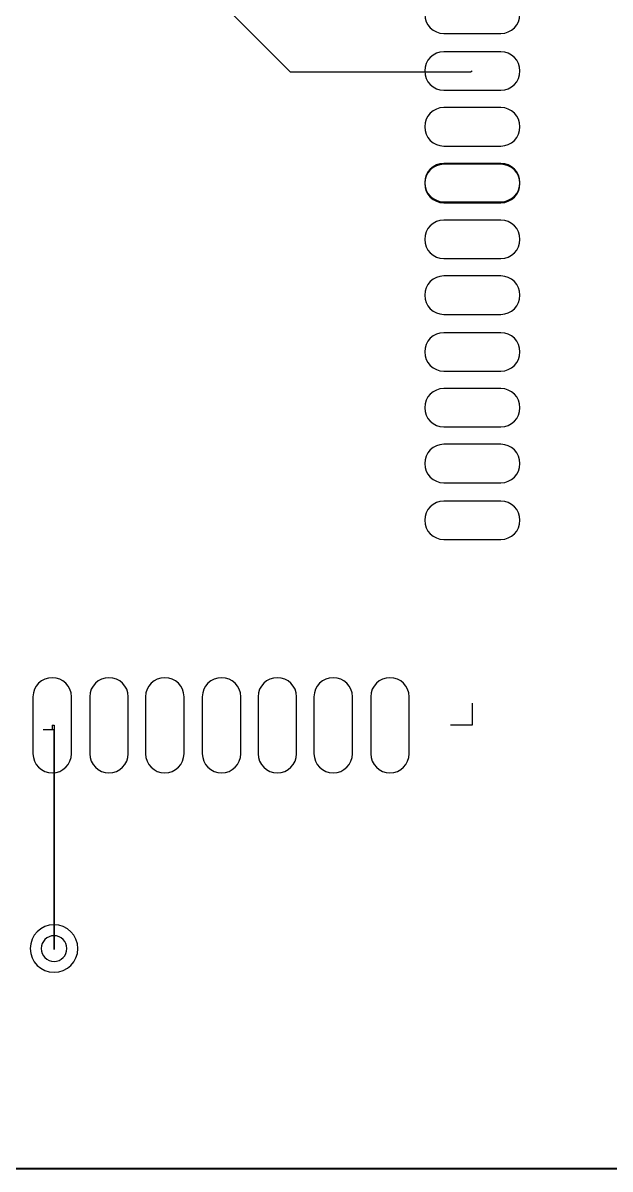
# Model space of a CAD drawing. Extents: x 82 to 212, y 79 to 137.
# Drawn here: x 159.82 to 173.39, y 78.68 to 105.19 of the extents above; entities that cross this region are included whole.
import ezdxf

# ---------------------------------------------------------------- set-up
doc = ezdxf.new("R2010")
doc.units = 0
for name, color, linetype in [('Circuit_2013-04-18', 7, 'CONTINUOUS'), ('Circuit_2013-08-08', 7, 'CONTINUOUS'), ('Cutout', 7, 'CONTINUOUS')]:
    doc.layers.add(name, color=color, linetype=linetype)

msp = doc.modelspace()

# ---------------------------------------------------------------- linework, layer by layer
at = {"layer": 'Circuit_2013-04-18', "color": 5}
for points in [[(155.709056, 120.798167), (155.709056, 114.342333), (165.996056, 104.055333), (170.165889, 104.055333), (170.208222, 104.0765)], [(160.492722, 88.942333), (160.492722, 88.8365), (160.281056, 88.8365)], [(160.535056, 83.7565), (160.535056, 88.8365), (160.492722, 88.8365)], [(160.217556, 78.6765), (160.154056, 78.6765)], [(160.789056, 78.6765), (160.725556, 78.6765)], [(161.360556, 78.6765), (161.297056, 78.6765)], [(161.932056, 78.6765), (161.868556, 78.6765)], [(162.503556, 78.6765), (162.440056, 78.6765)], [(163.075056, 78.6765), (163.011556, 78.6765)], [(163.646556, 78.6765), (163.583056, 78.6765)], [(164.239222, 78.6765), (164.154556, 78.6765)], [(164.810722, 78.6765), (164.747222, 78.6765)], [(165.382222, 78.6765), (165.318722, 78.6765)], [(165.953722, 78.6765), (165.890222, 78.6765)], [(166.525222, 78.6765), (166.461722, 78.6765)], [(167.096722, 78.6765), (167.033222, 78.6765)], [(167.668222, 78.6765), (167.604722, 78.6765)], [(168.239722, 78.6765), (168.176222, 78.6765)], [(168.811222, 78.6765), (168.747722, 78.6765)], [(169.382722, 78.6765), (169.319222, 78.6765)], [(169.954222, 78.6765), (169.890722, 78.6765)], [(170.525722, 78.6765), (170.462222, 78.6765)], [(171.097222, 78.6765), (171.033722, 78.6765)], [(171.668722, 78.6765), (171.605222, 78.6765)], [(172.240222, 78.6765), (172.176722, 78.6765)], [(172.811722, 78.6765), (172.748222, 78.6765)], [(173.383222, 78.6765), (173.319722, 78.6765)]]:
    msp.add_lwpolyline(points, dxfattribs=at)
at = {"layer": 'Circuit_2013-04-18', "color": 7}
for points in [[(169.547822, 104.944333), (170.868622, 104.944333)], [(170.868622, 104.521), (169.547822, 104.521)], [(169.107556, 104.0765), (169.107556, 104.0765)], [(169.547822, 103.632), (170.868622, 103.632)], [(170.868622, 103.229833), (169.547822, 103.229833)], [(169.107556, 102.785333), (169.107556, 102.785333)], [(169.547822, 102.340833), (170.868622, 102.340833)], [(170.868622, 101.9175), (169.547822, 101.9175)], [(169.107556, 101.473), (169.107556, 101.473)], [(169.547822, 101.0285), (170.868622, 101.0285)], [(170.868622, 100.626333), (169.547822, 100.626333)], [(169.107556, 100.181833), (169.107556, 100.181833)], [(169.547822, 99.737333), (170.868622, 99.737333)], [(170.868622, 99.335167), (169.547822, 99.335167)], [(169.107556, 98.890667), (169.107556, 98.890667)], [(169.547822, 98.446167), (170.868622, 98.446167)], [(170.868622, 98.022833), (169.547822, 98.022833)], [(169.107556, 97.578333), (169.107556, 97.578333)], [(169.547822, 97.133833), (170.868622, 97.133833)], [(170.868622, 96.731667), (169.547822, 96.731667)], [(169.107556, 96.287167), (169.107556, 96.287167)], [(169.547822, 95.842667), (170.868622, 95.842667)], [(170.868622, 95.4405), (169.547822, 95.4405)], [(169.107556, 94.996), (169.107556, 94.996)], [(169.547822, 94.5515), (170.868622, 94.5515)], [(170.868622, 94.128167), (169.547822, 94.128167)], [(169.107556, 93.683667), (169.107556, 93.683667)], [(169.547822, 93.239167), (170.868622, 93.239167)], [(160.048222, 89.602733), (160.048222, 88.281933), (160.048222, 88.281933)], [(160.937222, 88.281933), (160.937222, 89.602733)], [(161.360556, 89.602733), (161.360556, 88.281933), (161.360556, 88.281933)], [(162.249556, 88.281933), (162.249556, 89.602733)], [(162.651722, 89.602733), (162.651722, 88.281933), (162.651722, 88.281933)], [(163.540722, 88.281933), (163.540722, 89.602733)], [(163.964056, 89.602733), (163.964056, 88.281933), (163.964056, 88.281933)], [(164.853056, 88.281933), (164.853056, 89.602733)], [(165.255222, 89.602733), (165.255222, 88.281933), (165.255222, 88.281933)], [(166.144222, 88.281933), (166.144222, 89.602733)], [(166.546389, 89.602733), (166.546389, 88.281933), (166.546389, 88.281933)], [(167.435389, 88.281933), (167.435389, 89.602733)], [(167.858722, 89.602733), (167.858722, 88.281933), (167.858722, 88.281933)], [(168.747722, 88.281933), (168.747722, 89.602733)], [(160.831389, 83.777667), (160.831389, 83.777667)], [(161.085389, 83.777667), (161.085389, 83.777667)], [(210.424889, 78.6765), (83.467222, 78.6765)]]:
    msp.add_lwpolyline(points, dxfattribs=at)
at = {"layer": 'Circuit_2013-04-18', "color": 6}
msp.add_lwpolyline([(170.208222, 89.450333), (170.208222, 88.942333), (169.700222, 88.942333)], dxfattribs=at)
at = {"layer": 'Circuit_2013-04-18', "color": 7}
for points in [[(169.107556, 105.388833), (169.107556, 105.143342), (169.304671, 104.944333), (169.547822, 104.944333)], [(170.868622, 104.944333), (171.111774, 104.944333), (171.308889, 105.143342), (171.308889, 105.388833)], [(169.547822, 104.521), (169.304671, 104.521), (169.107556, 104.321991), (169.107556, 104.0765)], [(171.308889, 104.0765), (171.308889, 104.321991), (171.111774, 104.521), (170.868622, 104.521)], [(169.107556, 104.0765), (169.107556, 103.831009), (169.304671, 103.632), (169.547822, 103.632)], [(170.868622, 103.632), (171.111774, 103.632), (171.308889, 103.831009), (171.308889, 104.0765)], [(169.547822, 103.229833), (169.304671, 103.229833), (169.107556, 103.030824), (169.107556, 102.785333)], [(171.308889, 102.785333), (171.308889, 103.030824), (171.111774, 103.229833), (170.868622, 103.229833)], [(169.107556, 102.785333), (169.107556, 102.539842), (169.304671, 102.340833), (169.547822, 102.340833)], [(170.868622, 102.340833), (171.111774, 102.340833), (171.308889, 102.539842), (171.308889, 102.785333)], [(169.547822, 101.9175), (169.304671, 101.9175), (169.107556, 101.718491), (169.107556, 101.473)], [(171.308889, 101.473), (171.308889, 101.718491), (171.111774, 101.9175), (170.868622, 101.9175)], [(169.107556, 101.473), (169.107556, 101.227509), (169.304671, 101.0285), (169.547822, 101.0285)], [(170.868622, 101.0285), (171.111774, 101.0285), (171.308889, 101.227509), (171.308889, 101.473)], [(169.547822, 100.626333), (169.304671, 100.626333), (169.107556, 100.427324), (169.107556, 100.181833)], [(171.308889, 100.181833), (171.308889, 100.427324), (171.111774, 100.626333), (170.868622, 100.626333)], [(169.107556, 100.181833), (169.107556, 99.936342), (169.304671, 99.737333), (169.547822, 99.737333)], [(170.868622, 99.737333), (171.111774, 99.737333), (171.308889, 99.936342), (171.308889, 100.181833)], [(169.547822, 99.335167), (169.304671, 99.335167), (169.107556, 99.136158), (169.107556, 98.890667)], [(171.308889, 98.890667), (171.308889, 99.136158), (171.111774, 99.335167), (170.868622, 99.335167)], [(169.107556, 98.890667), (169.107556, 98.645176), (169.304671, 98.446167), (169.547822, 98.446167)], [(170.868622, 98.446167), (171.111774, 98.446167), (171.308889, 98.645176), (171.308889, 98.890667)], [(169.547822, 98.022833), (169.304671, 98.022833), (169.107556, 97.823824), (169.107556, 97.578333)], [(171.308889, 97.578333), (171.308889, 97.823824), (171.111774, 98.022833), (170.868622, 98.022833)], [(169.107556, 97.578333), (169.107556, 97.332842), (169.304671, 97.133833), (169.547822, 97.133833)], [(170.868622, 97.133833), (171.111774, 97.133833), (171.308889, 97.332842), (171.308889, 97.578333)], [(169.547822, 96.731667), (169.304671, 96.731667), (169.107556, 96.532658), (169.107556, 96.287167)], [(171.308889, 96.287167), (171.308889, 96.532658), (171.111774, 96.731667), (170.868622, 96.731667)], [(169.107556, 96.287167), (169.107556, 96.041676), (169.304671, 95.842667), (169.547822, 95.842667)], [(170.868622, 95.842667), (171.111774, 95.842667), (171.308889, 96.041676), (171.308889, 96.287167)], [(169.547822, 95.4405), (169.304671, 95.4405), (169.107556, 95.241491), (169.107556, 94.996)], [(171.308889, 94.996), (171.308889, 95.241491), (171.111774, 95.4405), (170.868622, 95.4405)], [(169.107556, 94.996), (169.107556, 94.750509), (169.304671, 94.5515), (169.547822, 94.5515)], [(170.868622, 94.5515), (171.111774, 94.5515), (171.308889, 94.750509), (171.308889, 94.996)], [(169.547822, 94.128167), (169.304671, 94.128167), (169.107556, 93.929158), (169.107556, 93.683667)], [(171.308889, 93.683667), (171.308889, 93.929158), (171.111774, 94.128167), (170.868622, 94.128167)], [(169.107556, 93.683667), (169.107556, 93.438176), (169.304671, 93.239167), (169.547822, 93.239167)], [(170.868622, 93.239167), (171.111774, 93.239167), (171.308889, 93.438176), (171.308889, 93.683667)], [(160.492722, 90.043), (160.247231, 90.043), (160.048222, 89.845885), (160.048222, 89.602733)], [(160.937222, 89.602733), (160.937222, 89.845885), (160.738213, 90.043), (160.492722, 90.043)], [(161.805056, 90.043), (161.559565, 90.043), (161.360556, 89.845885), (161.360556, 89.602733)], [(162.249556, 89.602733), (162.249556, 89.845885), (162.050547, 90.043), (161.805056, 90.043)], [(163.096222, 90.043), (162.850731, 90.043), (162.651722, 89.845885), (162.651722, 89.602733)], [(163.540722, 89.602733), (163.540722, 89.845885), (163.341713, 90.043), (163.096222, 90.043)], [(164.408556, 90.043), (164.163065, 90.043), (163.964056, 89.845885), (163.964056, 89.602733)], [(164.853056, 89.602733), (164.853056, 89.845885), (164.654047, 90.043), (164.408556, 90.043)], [(165.699722, 90.043), (165.454231, 90.043), (165.255222, 89.845885), (165.255222, 89.602733)], [(166.144222, 89.602733), (166.144222, 89.845885), (165.945213, 90.043), (165.699722, 90.043)], [(166.990889, 90.043), (166.745398, 90.043), (166.546389, 89.845885), (166.546389, 89.602733)], [(167.435389, 89.602733), (167.435389, 89.845885), (167.23638, 90.043), (166.990889, 90.043)], [(168.303222, 90.043), (168.057731, 90.043), (167.858722, 89.845885), (167.858722, 89.602733)], [(168.747722, 89.602733), (168.747722, 89.845885), (168.548713, 90.043), (168.303222, 90.043)], [(160.048222, 88.281933), (160.048222, 88.038782), (160.247231, 87.841667), (160.492722, 87.841667)], [(160.492722, 87.841667), (160.738213, 87.841667), (160.937222, 88.038782), (160.937222, 88.281933)], [(161.360556, 88.281933), (161.360556, 88.038782), (161.559565, 87.841667), (161.805056, 87.841667)], [(161.805056, 87.841667), (162.050547, 87.841667), (162.249556, 88.038782), (162.249556, 88.281933)], [(162.651722, 88.281933), (162.651722, 88.038782), (162.850731, 87.841667), (163.096222, 87.841667)], [(163.096222, 87.841667), (163.341713, 87.841667), (163.540722, 88.038782), (163.540722, 88.281933)], [(163.964056, 88.281933), (163.964056, 88.038782), (164.163065, 87.841667), (164.408556, 87.841667)], [(164.408556, 87.841667), (164.654047, 87.841667), (164.853056, 88.038782), (164.853056, 88.281933)], [(165.255222, 88.281933), (165.255222, 88.038782), (165.454231, 87.841667), (165.699722, 87.841667)], [(165.699722, 87.841667), (165.945213, 87.841667), (166.144222, 88.038782), (166.144222, 88.281933)], [(166.546389, 88.281933), (166.546389, 88.038782), (166.745398, 87.841667), (166.990889, 87.841667)], [(166.990889, 87.841667), (167.23638, 87.841667), (167.435389, 88.038782), (167.435389, 88.281933)], [(167.858722, 88.281933), (167.858722, 88.038782), (168.057731, 87.841667), (168.303222, 87.841667)], [(168.303222, 87.841667), (168.548713, 87.841667), (168.747722, 88.038782), (168.747722, 88.281933)], [(160.535056, 84.328), (160.231116, 84.328), (159.984722, 84.081606), (159.984722, 83.777667)], [(161.085389, 83.777667), (161.085389, 84.081606), (160.838998, 84.328), (160.535056, 84.328)], [(160.535056, 84.074), (160.371395, 84.074), (160.238722, 83.941327), (160.238722, 83.777667)], [(160.831389, 83.777667), (160.831389, 83.941327), (160.698716, 84.074), (160.535056, 84.074)], [(159.984722, 83.777667), (159.984722, 83.473725), (160.231116, 83.227333), (160.535056, 83.227333)], [(160.238722, 83.777667), (160.238722, 83.614006), (160.371395, 83.481333), (160.535056, 83.481333)], [(160.535056, 83.227333), (160.838998, 83.227333), (161.085389, 83.473725), (161.085389, 83.777667)], [(160.535056, 83.481333), (160.698716, 83.481333), (160.831389, 83.614006), (160.831389, 83.777667)]]:
    msp.add_open_spline(points, degree=3, dxfattribs=at)
at = {"layer": 'Circuit_2013-08-08', "color": 5}
for points in [[(155.709056, 120.819333), (155.709056, 114.342333), (165.996056, 104.055333), (170.165889, 104.055333), (170.208222, 104.0765)], [(160.492722, 88.942333), (160.535056, 88.942333), (160.535056, 83.7565)], [(160.217556, 78.6765), (160.154056, 78.6765)], [(160.789056, 78.6765), (160.725556, 78.6765)], [(161.360556, 78.6765), (161.297056, 78.6765)], [(161.932056, 78.6765), (161.868556, 78.6765)], [(162.503556, 78.6765), (162.440056, 78.6765)], [(163.075056, 78.6765), (163.011556, 78.6765)], [(163.646556, 78.6765), (163.583056, 78.6765)], [(164.239222, 78.6765), (164.154556, 78.6765)], [(164.810722, 78.6765), (164.747222, 78.6765)], [(165.382222, 78.6765), (165.318722, 78.6765)], [(165.953722, 78.6765), (165.890222, 78.6765)], [(166.525222, 78.6765), (166.461722, 78.6765)], [(167.096722, 78.6765), (167.033222, 78.6765)], [(167.668222, 78.6765), (167.604722, 78.6765)], [(168.239722, 78.6765), (168.176222, 78.6765)], [(168.811222, 78.6765), (168.747722, 78.6765)], [(169.382722, 78.6765), (169.319222, 78.6765)], [(169.954222, 78.6765), (169.890722, 78.6765)], [(170.525722, 78.6765), (170.462222, 78.6765)], [(171.097222, 78.6765), (171.033722, 78.6765)], [(171.668722, 78.6765), (171.605222, 78.6765)], [(172.240222, 78.6765), (172.176722, 78.6765)], [(172.811722, 78.6765), (172.748222, 78.6765)], [(173.383222, 78.6765), (173.319722, 78.6765)]]:
    msp.add_lwpolyline(points, dxfattribs=at)
at = {"layer": 'Circuit_2013-08-08', "color": 7}
for points in [[(169.547822, 104.944333), (170.868622, 104.944333)], [(170.868622, 104.521), (169.547822, 104.521)], [(169.107556, 104.0765), (169.107556, 104.0765)], [(169.547822, 103.632), (170.868622, 103.632)], [(170.868622, 103.229833), (169.547822, 103.229833)], [(169.107556, 102.785333), (169.107556, 102.785333)], [(169.547822, 102.340833), (170.868622, 102.340833)], [(170.868622, 101.938667), (169.547822, 101.938667)], [(169.107556, 101.494167), (169.107556, 101.494167)], [(169.547822, 101.049667), (170.868622, 101.049667)], [(170.868622, 100.626333), (169.547822, 100.626333)], [(169.107556, 100.181833), (169.107556, 100.181833)], [(169.547822, 99.737333), (170.868622, 99.737333)], [(170.868622, 99.335167), (169.547822, 99.335167)], [(169.107556, 98.890667), (169.107556, 98.890667)], [(169.547822, 98.446167), (170.868622, 98.446167)], [(170.868622, 98.022833), (169.547822, 98.022833)], [(169.107556, 97.578333), (169.107556, 97.578333)], [(169.547822, 97.133833), (170.868622, 97.133833)], [(170.868622, 96.731667), (169.547822, 96.731667)], [(169.107556, 96.287167), (169.107556, 96.287167)], [(169.547822, 95.842667), (170.868622, 95.842667)], [(170.868622, 95.4405), (169.547822, 95.4405)], [(169.107556, 94.996), (169.107556, 94.996)], [(169.547822, 94.5515), (170.868622, 94.5515)], [(170.868622, 94.128167), (169.547822, 94.128167)], [(169.107556, 93.683667), (169.107556, 93.683667)], [(169.547822, 93.239167), (170.868622, 93.239167)], [(160.048222, 89.602733), (160.048222, 88.281933), (160.048222, 88.281933)], [(160.937222, 88.281933), (160.937222, 89.602733)], [(161.360556, 89.602733), (161.360556, 88.281933), (161.360556, 88.281933)], [(162.249556, 88.281933), (162.249556, 89.602733)], [(162.651722, 89.602733), (162.651722, 88.281933), (162.651722, 88.281933)], [(163.540722, 88.281933), (163.540722, 89.602733)], [(163.964056, 89.602733), (163.964056, 88.281933), (163.964056, 88.281933)], [(164.853056, 88.281933), (164.853056, 89.602733)], [(165.255222, 89.602733), (165.255222, 88.281933), (165.255222, 88.281933)], [(166.144222, 88.281933), (166.144222, 89.602733)], [(166.546389, 89.602733), (166.546389, 88.281933), (166.546389, 88.281933)], [(167.435389, 88.281933), (167.435389, 89.602733)], [(167.858722, 89.602733), (167.858722, 88.281933), (167.858722, 88.281933)], [(168.747722, 88.281933), (168.747722, 89.602733)], [(160.831389, 83.777667), (160.831389, 83.777667)], [(161.085389, 83.777667), (161.085389, 83.777667)], [(210.424889, 78.6765), (83.467222, 78.6765)]]:
    msp.add_lwpolyline(points, dxfattribs=at)
at = {"layer": 'Circuit_2013-08-08', "color": 6}
msp.add_lwpolyline([(170.208222, 89.450333), (170.208222, 88.942333), (169.700222, 88.942333)], dxfattribs=at)
at = {"layer": 'Circuit_2013-08-08', "color": 7}
for points in [[(169.107556, 105.388833), (169.107556, 105.143342), (169.304671, 104.944333), (169.547822, 104.944333)], [(170.868622, 104.944333), (171.111774, 104.944333), (171.308889, 105.143342), (171.308889, 105.388833)], [(169.547822, 104.521), (169.304671, 104.521), (169.107556, 104.321991), (169.107556, 104.0765)], [(171.308889, 104.0765), (171.308889, 104.321991), (171.111774, 104.521), (170.868622, 104.521)], [(169.107556, 104.0765), (169.107556, 103.831009), (169.304671, 103.632), (169.547822, 103.632)], [(170.868622, 103.632), (171.111774, 103.632), (171.308889, 103.831009), (171.308889, 104.0765)], [(169.547822, 103.229833), (169.304671, 103.229833), (169.107556, 103.030824), (169.107556, 102.785333)], [(171.308889, 102.785333), (171.308889, 103.030824), (171.111774, 103.229833), (170.868622, 103.229833)], [(169.107556, 102.785333), (169.107556, 102.539842), (169.304671, 102.340833), (169.547822, 102.340833)], [(170.868622, 102.340833), (171.111774, 102.340833), (171.308889, 102.539842), (171.308889, 102.785333)], [(169.547822, 101.938667), (169.304671, 101.938667), (169.107556, 101.739658), (169.107556, 101.494167)], [(171.308889, 101.494167), (171.308889, 101.739658), (171.111774, 101.938667), (170.868622, 101.938667)], [(169.107556, 101.494167), (169.107556, 101.248676), (169.304671, 101.049667), (169.547822, 101.049667)], [(170.868622, 101.049667), (171.111774, 101.049667), (171.308889, 101.248676), (171.308889, 101.494167)], [(169.547822, 100.626333), (169.304671, 100.626333), (169.107556, 100.427324), (169.107556, 100.181833)], [(171.308889, 100.181833), (171.308889, 100.427324), (171.111774, 100.626333), (170.868622, 100.626333)], [(169.107556, 100.181833), (169.107556, 99.936342), (169.304671, 99.737333), (169.547822, 99.737333)], [(170.868622, 99.737333), (171.111774, 99.737333), (171.308889, 99.936342), (171.308889, 100.181833)], [(169.547822, 99.335167), (169.304671, 99.335167), (169.107556, 99.136158), (169.107556, 98.890667)], [(171.308889, 98.890667), (171.308889, 99.136158), (171.111774, 99.335167), (170.868622, 99.335167)], [(169.107556, 98.890667), (169.107556, 98.645176), (169.304671, 98.446167), (169.547822, 98.446167)], [(170.868622, 98.446167), (171.111774, 98.446167), (171.308889, 98.645176), (171.308889, 98.890667)], [(169.547822, 98.022833), (169.304671, 98.022833), (169.107556, 97.823824), (169.107556, 97.578333)], [(171.308889, 97.578333), (171.308889, 97.823824), (171.111774, 98.022833), (170.868622, 98.022833)], [(169.107556, 97.578333), (169.107556, 97.332842), (169.304671, 97.133833), (169.547822, 97.133833)], [(170.868622, 97.133833), (171.111774, 97.133833), (171.308889, 97.332842), (171.308889, 97.578333)], [(169.547822, 96.731667), (169.304671, 96.731667), (169.107556, 96.532658), (169.107556, 96.287167)], [(171.308889, 96.287167), (171.308889, 96.532658), (171.111774, 96.731667), (170.868622, 96.731667)], [(169.107556, 96.287167), (169.107556, 96.041676), (169.304671, 95.842667), (169.547822, 95.842667)], [(170.868622, 95.842667), (171.111774, 95.842667), (171.308889, 96.041676), (171.308889, 96.287167)], [(169.547822, 95.4405), (169.304671, 95.4405), (169.107556, 95.241491), (169.107556, 94.996)], [(171.308889, 94.996), (171.308889, 95.241491), (171.111774, 95.4405), (170.868622, 95.4405)], [(169.107556, 94.996), (169.107556, 94.750509), (169.304671, 94.5515), (169.547822, 94.5515)], [(170.868622, 94.5515), (171.111774, 94.5515), (171.308889, 94.750509), (171.308889, 94.996)], [(169.547822, 94.128167), (169.304671, 94.128167), (169.107556, 93.929158), (169.107556, 93.683667)], [(171.308889, 93.683667), (171.308889, 93.929158), (171.111774, 94.128167), (170.868622, 94.128167)], [(169.107556, 93.683667), (169.107556, 93.438176), (169.304671, 93.239167), (169.547822, 93.239167)], [(170.868622, 93.239167), (171.111774, 93.239167), (171.308889, 93.438176), (171.308889, 93.683667)], [(160.492722, 90.043), (160.247231, 90.043), (160.048222, 89.845885), (160.048222, 89.602733)], [(160.937222, 89.602733), (160.937222, 89.845885), (160.738213, 90.043), (160.492722, 90.043)], [(161.805056, 90.043), (161.559565, 90.043), (161.360556, 89.845885), (161.360556, 89.602733)], [(162.249556, 89.602733), (162.249556, 89.845885), (162.050547, 90.043), (161.805056, 90.043)], [(163.096222, 90.043), (162.850731, 90.043), (162.651722, 89.845885), (162.651722, 89.602733)], [(163.540722, 89.602733), (163.540722, 89.845885), (163.341713, 90.043), (163.096222, 90.043)], [(164.408556, 90.043), (164.163065, 90.043), (163.964056, 89.845885), (163.964056, 89.602733)], [(164.853056, 89.602733), (164.853056, 89.845885), (164.654047, 90.043), (164.408556, 90.043)], [(165.699722, 90.043), (165.454231, 90.043), (165.255222, 89.845885), (165.255222, 89.602733)], [(166.144222, 89.602733), (166.144222, 89.845885), (165.945213, 90.043), (165.699722, 90.043)], [(166.990889, 90.043), (166.745398, 90.043), (166.546389, 89.845885), (166.546389, 89.602733)], [(167.435389, 89.602733), (167.435389, 89.845885), (167.23638, 90.043), (166.990889, 90.043)], [(168.303222, 90.043), (168.057731, 90.043), (167.858722, 89.845885), (167.858722, 89.602733)], [(168.747722, 89.602733), (168.747722, 89.845885), (168.548713, 90.043), (168.303222, 90.043)], [(160.048222, 88.281933), (160.048222, 88.038782), (160.247231, 87.841667), (160.492722, 87.841667)], [(160.492722, 87.841667), (160.738213, 87.841667), (160.937222, 88.038782), (160.937222, 88.281933)], [(161.360556, 88.281933), (161.360556, 88.038782), (161.559565, 87.841667), (161.805056, 87.841667)], [(161.805056, 87.841667), (162.050547, 87.841667), (162.249556, 88.038782), (162.249556, 88.281933)], [(162.651722, 88.281933), (162.651722, 88.038782), (162.850731, 87.841667), (163.096222, 87.841667)], [(163.096222, 87.841667), (163.341713, 87.841667), (163.540722, 88.038782), (163.540722, 88.281933)], [(163.964056, 88.281933), (163.964056, 88.038782), (164.163065, 87.841667), (164.408556, 87.841667)], [(164.408556, 87.841667), (164.654047, 87.841667), (164.853056, 88.038782), (164.853056, 88.281933)], [(165.255222, 88.281933), (165.255222, 88.038782), (165.454231, 87.841667), (165.699722, 87.841667)], [(165.699722, 87.841667), (165.945213, 87.841667), (166.144222, 88.038782), (166.144222, 88.281933)], [(166.546389, 88.281933), (166.546389, 88.038782), (166.745398, 87.841667), (166.990889, 87.841667)], [(166.990889, 87.841667), (167.23638, 87.841667), (167.435389, 88.038782), (167.435389, 88.281933)], [(167.858722, 88.281933), (167.858722, 88.038782), (168.057731, 87.841667), (168.303222, 87.841667)], [(168.303222, 87.841667), (168.548713, 87.841667), (168.747722, 88.038782), (168.747722, 88.281933)], [(160.535056, 84.328), (160.231116, 84.328), (159.984722, 84.081609), (159.984722, 83.777667)], [(161.085389, 83.777667), (161.085389, 84.081609), (160.838998, 84.328), (160.535056, 84.328)], [(160.535056, 84.074), (160.371395, 84.074), (160.238722, 83.941327), (160.238722, 83.777667)], [(160.831389, 83.777667), (160.831389, 83.941327), (160.698716, 84.074), (160.535056, 84.074)], [(159.984722, 83.777667), (159.984722, 83.473727), (160.231116, 83.227333), (160.535056, 83.227333)], [(160.238722, 83.777667), (160.238722, 83.614006), (160.371395, 83.481333), (160.535056, 83.481333)], [(160.535056, 83.227333), (160.838998, 83.227333), (161.085389, 83.473727), (161.085389, 83.777667)], [(160.535056, 83.481333), (160.698716, 83.481333), (160.831389, 83.614006), (160.831389, 83.777667)]]:
    msp.add_open_spline(points, degree=3, dxfattribs=at)
at = {"layer": 'Cutout', "color": 5}
msp.add_lwpolyline([(210.566, 78.690611), (83.608333, 78.690611)], dxfattribs=at)

doc.saveas('drawing.dxf')
